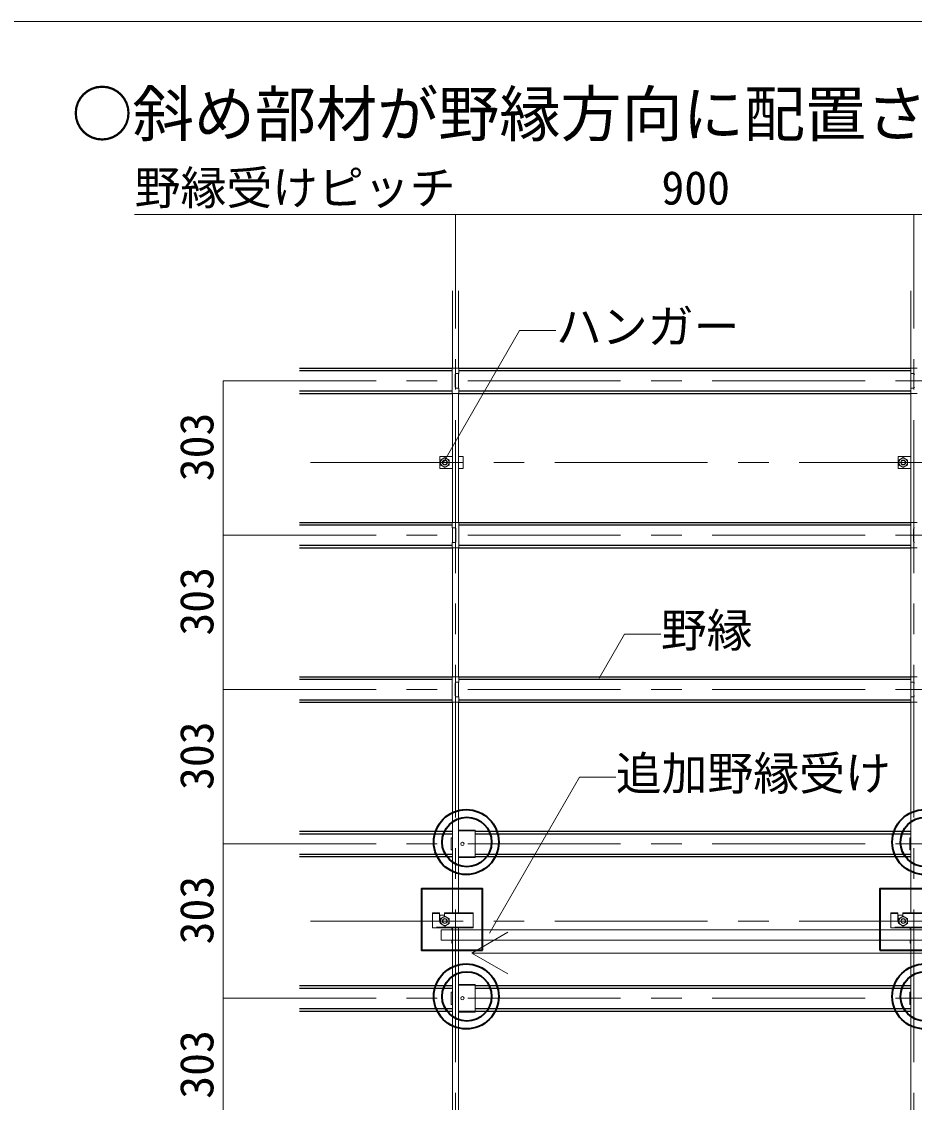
# Model space of a CAD drawing. Units: millimetres on the paper, enlarged 40 times, with parts at other scales. Extents: x -7800 to 7800, y -5387 to 5300.
# Drawn here: x 3739 to 4908, y 1422 to 2836 of the extents above; entities that cross this region are included whole.
import ezdxf
from ezdxf.enums import TextEntityAlignment as Align

# ---------------------------------------------------------------- set-up
doc = ezdxf.new("R2010")
doc.units = ezdxf.units.MM
doc.header["$LTSCALE"] = 40
doc.linetypes.add('CHAIN1', pattern=[8, 5, -1, 1, -1])
doc.linetypes.add('DASHED1', pattern=[1.8, 1.2, -0.6])
for name, color, linetype, lineweight in [('8-0_中心線', 4, 'CHAIN1', 9), ('8-1_吊り材', 7, 'Continuous', 18), ('8-2_野縁受け', 3, 'Continuous', 18), ('8-3_野縁', 2, 'Continuous', 25), ('8-4_ブレース材・補助線', 4, 'Continuous', 9), ('8-5_寸法', 7, 'Continuous', 9), ('8-6_文字', 7, 'Continuous', 18), ('8-A_クリップ', 7, 'Continuous', 18), ('8-B_補強金具・金具・その他', 3, 'Continuous', 18), ('8-C_ビス・アンカーボルト・強調図形', 6, 'Continuous', 35), ('F-3_野縁', 3, 'Continuous', 18)]:
    doc.layers.add(name, color=color, linetype=linetype, lineweight=lineweight)
doc.styles.add('ＭＳ ゴシック', font='')
doc.styles.get('ＭＳ ゴシック').set_extended_font_data('MS Gothic')

msp = doc.modelspace()

# ---------------------------------------------------------------- linework, layer by layer
at = {"layer": '8-0_中心線'}
for p, q in [((4307.22, 834.37), (4307.22, 2583.7)), ((4907.22, 834.37), (4907.22, 2583.7)), ((4003.22, 2366.04), (5697.22, 2366.04)), ((4117.22, 2259.04), (5811.22, 2259.04)), ((4003.22, 2164.04), (5697.22, 2164.04)), ((4003.22, 1962.04), (5697.22, 1962.04)), ((4003.22, 1760.04), (5697.22, 1760.04)), ((4117.22, 1659.04), (5811.22, 1659.04)), ((4003.22, 1558.04), (5697.22, 1558.04))]:
    msp.add_line(p, q, dxfattribs=at)
at = {"layer": '8-1_吊り材'}
for p, q in [((4286.55, 2251.37), (4286.55, 2266.7)), ((4286.55, 2266.7), (4303.22, 2266.7)), ((4317.09, 2266.7), (4311.22, 2266.7)), ((4317.09, 2251.37), (4317.09, 2266.7)), ((4886.55, 2251.37), (4886.55, 2266.7)), ((4886.55, 2266.7), (4903.22, 2266.7)), ((4303.22, 2251.37), (4286.55, 2251.37)), ((4287.55, 2255.77), (4293.22, 2252.49)), ((4293.22, 2252.49), (4298.88, 2255.77)), ((4298.88, 2255.77), (4298.88, 2262.31)), ((4311.22, 2251.37), (4317.09, 2251.37)), ((4903.22, 2251.37), (4886.55, 2251.37)), ((4887.55, 2255.77), (4893.22, 2252.49)), ((4893.22, 2252.49), (4898.88, 2255.77)), ((4898.88, 2255.77), (4898.88, 2262.31)), ((4287.55, 1655.77), (4293.22, 1652.49)), ((4293.22, 1652.49), (4298.88, 1655.77)), ((4298.88, 1655.77), (4298.88, 1662.31)), ((4887.55, 1655.77), (4893.22, 1652.49)), ((4893.22, 1652.49), (4898.88, 1655.77)), ((4898.88, 1655.77), (4898.88, 1662.31))]:
    msp.add_line(p, q, dxfattribs=at)
for points in [[(4287.55, 2255.77), (4287.55, 2262.31), (4293.22, 2265.58), (4298.88, 2262.31)], [(4887.55, 2255.77), (4887.55, 2262.31), (4893.22, 2265.58), (4898.88, 2262.31)], [(4286.55, 1657.58), (4286.55, 1666.7), (4292.88, 1666.7)], [(4287.55, 1655.77), (4287.55, 1662.31), (4293.22, 1665.58), (4298.88, 1662.31)], [(4886.55, 1657.58), (4886.55, 1666.7), (4892.88, 1666.7)], [(4887.55, 1655.77), (4887.55, 1662.31), (4893.22, 1665.58), (4898.88, 1662.31)]]:
    msp.add_lwpolyline(points, dxfattribs=at)
for centre, radius in [((4293.22, 2259.04), 5.67), ((4893.22, 2259.04), 5.67), ((4293.22, 2259.04), 3.18), ((4893.22, 2259.04), 3.18), ((4293.22, 1659.04), 5.67), ((4293.22, 1659.04), 3.18), ((4893.22, 1659.04), 5.67), ((4893.22, 1659.04), 3.18)]:
    msp.add_circle(centre, radius, dxfattribs=at)
at = {"layer": '8-1_吊り材', "linetype": 'DASHED1'}
for centre in [(4293.22, 2259.04), (4893.22, 2259.04), (4293.22, 1659.04), (4893.22, 1659.04)]:
    msp.add_circle(centre, 2.84, dxfattribs=at)
at = {"layer": '8-2_野縁受け'}
for p, q in [((4303.22, 2382.7), (4303.22, 2483.7)), ((4311.22, 2382.7), (4311.22, 2483.7)), ((4903.22, 2382.7), (4903.22, 2483.7)), ((4311.22, 2356.37), (4311.22, 2375.7)), ((4903.22, 2356.37), (4903.22, 2375.7)), ((4303.22, 2180.7), (4303.22, 2349.37)), ((4311.22, 2180.7), (4311.22, 2349.37)), ((4903.22, 2180.7), (4903.22, 2349.37)), ((4303.22, 2154.37), (4303.22, 2173.7)), ((4303.22, 1978.7), (4303.22, 2147.37)), ((4311.22, 1978.7), (4311.22, 2147.37)), ((4903.22, 1978.7), (4903.22, 2147.37)), ((4311.22, 1952.37), (4311.22, 1971.7)), ((4903.22, 1952.37), (4903.22, 1971.7)), ((4303.22, 1776.7), (4303.22, 1945.37)), ((4311.22, 1736.71), (4311.22, 1945.37)), ((4903.22, 1740.1), (4903.22, 1945.37)), ((4303.22, 1669.7), (4303.22, 1781.97)), ((4311.22, 1669.7), (4311.22, 1743.37)), ((4903.22, 1669.7), (4903.22, 1743.37)), ((4303.22, 1538.22), (4303.22, 1650.37)), ((4311.22, 1574.7), (4311.22, 1650.37)), ((4903.22, 1574.7), (4903.22, 1650.37)), ((4311.22, 1372.7), (4311.22, 1579.81)), ((4903.22, 1372.7), (4903.22, 1578.97)), ((4303.22, 1372.7), (4303.22, 1541.37))]:
    msp.add_line(p, q, dxfattribs=at)
at = {"layer": '8-3_野縁'}
for p, q in [((4103.22, 2382.7), (4302.95, 2382.7)), ((4103.22, 2379.37), (4302.95, 2379.37)), ((4311.48, 2382.7), (4902.95, 2382.7)), ((4311.48, 2379.37), (4902.95, 2379.37)), ((4103.22, 2352.7), (4302.95, 2352.7)), ((4103.22, 2349.37), (4302.95, 2349.37)), ((4311.48, 2352.7), (4902.95, 2352.7)), ((4311.48, 2349.37), (4902.95, 2349.37)), ((4103.22, 2180.7), (4302.95, 2180.7)), ((4311.48, 2180.7), (4902.95, 2180.7)), ((4103.22, 2177.37), (4302.95, 2177.37)), ((4311.48, 2177.37), (4902.95, 2177.37)), ((4103.22, 2150.7), (4302.95, 2150.7)), ((4311.48, 2150.7), (4902.95, 2150.7)), ((4103.22, 2147.37), (4302.95, 2147.37)), ((4311.48, 2147.37), (4902.95, 2147.37)), ((4103.22, 1978.7), (4302.95, 1978.7)), ((4103.22, 1975.37), (4302.95, 1975.37)), ((4311.48, 1978.7), (4902.95, 1978.7)), ((4311.48, 1975.37), (4902.95, 1975.37)), ((4103.22, 1948.7), (4302.95, 1948.7)), ((4103.22, 1945.37), (4302.95, 1945.37)), ((4311.48, 1948.7), (4902.95, 1948.7)), ((4311.48, 1945.37), (4902.95, 1945.37)), ((4103.22, 1776.7), (4303.22, 1776.7)), ((4103.22, 1773.37), (4303.22, 1773.37)), ((4333.06, 1776.7), (4903.22, 1776.7)), ((4333.06, 1773.37), (4903.22, 1773.37)), ((4103.22, 1746.7), (4303.22, 1746.7)), ((4103.22, 1743.37), (4303.22, 1743.37)), ((4333.06, 1746.7), (4903.22, 1746.7)), ((4333.06, 1743.37), (4903.22, 1743.37)), ((4103.22, 1574.7), (4303.22, 1574.7)), ((4103.22, 1571.37), (4303.22, 1571.37)), ((4333.06, 1574.7), (4903.22, 1574.7)), ((4333.06, 1571.37), (4903.22, 1571.37)), ((4103.22, 1544.7), (4303.22, 1544.7)), ((4333.06, 1544.7), (4903.22, 1544.7)), ((4103.22, 1541.37), (4303.22, 1541.37)), ((4333.06, 1541.37), (4903.22, 1541.37))]:
    msp.add_line(p, q, dxfattribs=at)
at = {"layer": '8-4_ブレース材・補助線'}
for p, q in [((4288.22, 1647.37), (4288.22, 1634.04)), ((4288.22, 1647.37), (5495.55, 1647.37)), ((4328.59, 1617.18), (4375.66, 1644.36)), ((4288.22, 1634.04), (5495.55, 1634.04)), ((4328.59, 1617.18), (4375.5, 1590.1)), ((4328.59, 1617.18), (5510.16, 1617.18))]:
    msp.add_line(p, q, dxfattribs=at)
at = {"layer": '8-5_寸法', "color": 4}
for p, q in [((3887.22, 2583.7), (4907.22, 2583.7)), ((4907.22, 2583.7), (5507.22, 2583.7)), ((4003.22, 2164.04), (4003.22, 2366.04)), ((4003.22, 1962.04), (4003.22, 2164.04)), ((4003.22, 1760.04), (4003.22, 1962.04)), ((4003.22, 1558.04), (4003.22, 1760.04)), ((4003.22, 1356.04), (4003.22, 1558.04))]:
    msp.add_line(p, q, dxfattribs=at)
at = {"layer": '8-6_文字'}
for p, q in [((4391.16, 2431.77), (4292.06, 2260.12)), ((4391.16, 2431.77), (4438.68, 2431.77)), ((4528.48, 2034.43), (4495.14, 1976.7)), ((4528.48, 2034.43), (4575.99, 2034.43)), ((4469.44, 1847.14), (4351.82, 1643.41)), ((4469.44, 1847.14), (4516.96, 1847.14))]:
    msp.add_line(p, q, dxfattribs=at)
at = {"layer": '8-A_クリップ'}
for p, q in [((4302.95, 2382.7), (4311.48, 2382.7)), ((4302.95, 2382.7), (4302.95, 2349.37)), ((4311.48, 2382.7), (4311.48, 2375.7)), ((4902.95, 2382.7), (4902.95, 2375.7)), ((4911.48, 2382.7), (4902.95, 2382.7)), ((4306.62, 2374.37), (4306.62, 2357.7)), ((4307.95, 2375.7), (4311.48, 2375.7)), ((4906.48, 2375.7), (4902.95, 2375.7)), ((4302.95, 2349.37), (4311.48, 2349.37)), ((4307.95, 2356.37), (4311.48, 2356.37)), ((4311.48, 2349.37), (4311.48, 2356.37)), ((4906.48, 2356.37), (4902.95, 2356.37)), ((4902.95, 2349.37), (4902.95, 2356.37)), ((4911.48, 2349.37), (4902.95, 2349.37)), ((4302.95, 2180.7), (4302.95, 2173.7)), ((4311.48, 2180.7), (4302.95, 2180.7)), ((4311.48, 2147.37), (4311.48, 2180.7)), ((4902.95, 2180.7), (4911.48, 2180.7)), ((4902.95, 2180.7), (4902.95, 2147.37)), ((4306.48, 2173.7), (4302.95, 2173.7)), ((4307.82, 2155.7), (4307.82, 2172.37)), ((4906.62, 2172.37), (4906.62, 2155.7)), ((4306.48, 2154.37), (4302.95, 2154.37)), ((4302.95, 2147.37), (4302.95, 2154.37)), ((4311.48, 2147.37), (4302.95, 2147.37)), ((4902.95, 2147.37), (4911.48, 2147.37)), ((4302.95, 1978.7), (4311.48, 1978.7)), ((4302.95, 1978.7), (4302.95, 1945.37)), ((4306.62, 1970.37), (4306.62, 1953.7)), ((4307.95, 1971.7), (4311.48, 1971.7)), ((4311.48, 1978.7), (4311.48, 1971.7)), ((4902.95, 1978.7), (4902.95, 1971.7)), ((4911.48, 1978.7), (4902.95, 1978.7)), ((4906.48, 1971.7), (4902.95, 1971.7)), ((4307.95, 1952.37), (4311.48, 1952.37)), ((4311.48, 1945.37), (4311.48, 1952.37)), ((4906.48, 1952.37), (4902.95, 1952.37)), ((4902.95, 1945.37), (4902.95, 1952.37)), ((4302.95, 1945.37), (4311.48, 1945.37)), ((4911.48, 1945.37), (4902.95, 1945.37)), ((4301.68, 1768.04), (4303.22, 1768.04)), ((4901.68, 1768.04), (4903.22, 1768.04)), ((4901.68, 1752.04), (4901.68, 1768.04)), ((4303.22, 1752.04), (4301.68, 1752.04)), ((4903.22, 1752.04), (4901.68, 1752.04)), ((4301.68, 1566.04), (4303.22, 1566.04)), ((4301.68, 1550.04), (4301.68, 1566.04)), ((4901.68, 1566.04), (4903.22, 1566.04)), ((4901.68, 1550.04), (4901.68, 1566.04)), ((4303.22, 1550.04), (4301.68, 1550.04)), ((4903.22, 1550.04), (4901.68, 1550.04))]:
    msp.add_line(p, q, dxfattribs=at)
msp.add_lwpolyline([(4301.68, 1752.04), (4301.68, 1764.6), (4301.68, 1768.04)], dxfattribs=at)
for centre in [(4316.22, 1760.04), (4316.22, 1558.04)]:
    msp.add_circle(centre, 2.17, dxfattribs=at)
for centre, start, end in [((4307.95, 2374.37), 90, 180), ((4906.48, 2374.37), 0, 90), ((4307.95, 2357.7), 180, 270), ((4906.48, 2357.7), 270, 0), ((4306.48, 2172.37), 0, 90), ((4907.95, 2172.37), 90, 180), ((4306.48, 2155.7), 270, 0), ((4907.95, 2155.7), 180, 270), ((4307.95, 1970.37), 90, 180), ((4906.48, 1970.37), 0, 90), ((4307.95, 1953.7), 180, 270), ((4906.48, 1953.7), 270, 0)]:
    msp.add_arc(centre, 1.33, start, end, dxfattribs=at)
at = {"layer": '8-B_補強金具・金具・その他'}
for p, q in [((4311.22, 1778.04), (4333.06, 1778.04)), ((4333.06, 1742.04), (4333.06, 1778.04)), ((4311.22, 1742.04), (4333.06, 1742.04)), ((4276.88, 1669.7), (4276.88, 1650.37)), ((4286.22, 1669.7), (4276.88, 1669.7)), ((4286.22, 1659.04), (4286.22, 1669.7)), ((4330.22, 1669.7), (4292.88, 1669.7)), ((4292.88, 1665.39), (4292.88, 1669.7)), ((4330.22, 1669.7), (4330.22, 1657.04)), ((4876.88, 1669.7), (4876.88, 1650.37)), ((4886.22, 1669.7), (4876.88, 1669.7)), ((4886.22, 1659.04), (4886.22, 1669.7)), ((4930.22, 1669.7), (4892.88, 1669.7)), ((4892.88, 1665.39), (4892.88, 1669.7)), ((4330.22, 1657.04), (4330.22, 1650.37)), ((4301.62, 1650.37), (4276.88, 1650.37)), ((4301.62, 1650.37), (4330.22, 1650.37)), ((4302.42, 1649.57), (4302.42, 1647.37)), ((4303.22, 1649.59), (4303.22, 1647.37)), ((4901.62, 1650.37), (4876.88, 1650.37)), ((4901.62, 1650.37), (4930.22, 1650.37)), ((4902.42, 1649.57), (4902.42, 1647.37)), ((4903.22, 1649.59), (4903.22, 1647.37)), ((4302.42, 1634.04), (4302.42, 1630.04)), ((4302.42, 1630.04), (4303.22, 1630.04)), ((4303.22, 1634.04), (4303.22, 1630.04)), ((4902.42, 1634.04), (4902.42, 1630.04)), ((4902.42, 1630.04), (4903.22, 1630.04)), ((4903.22, 1634.04), (4903.22, 1630.04)), ((4311.22, 1576.04), (4333.06, 1576.04)), ((4333.06, 1540.04), (4333.06, 1576.04)), ((4311.22, 1540.04), (4333.06, 1540.04))]:
    msp.add_line(p, q, dxfattribs=at)
at = {"layer": '8-B_補強金具・金具・その他', "linetype": 'DASHED1'}
for p, q in [((4311.22, 1776.97), (4333.06, 1776.97)), ((4311.22, 1743.1), (4333.06, 1743.1)), ((4286.22, 1668.9), (4276.88, 1668.9)), ((4330.22, 1668.9), (4292.88, 1668.9)), ((4886.22, 1668.9), (4876.88, 1668.9)), ((4930.22, 1668.9), (4892.88, 1668.9)), ((4330.22, 1651.17), (4276.88, 1651.17)), ((4930.22, 1651.17), (4876.88, 1651.17)), ((4311.22, 1574.97), (4333.06, 1574.97)), ((4311.22, 1541.1), (4333.06, 1541.1))]:
    msp.add_line(p, q, dxfattribs=at)
at = {"layer": '8-B_補強金具・金具・その他'}
for centre, radius, start, end in [((4289.55, 1659.04), 3.33, 180, 233.1301), ((4889.55, 1659.04), 3.33, 180, 233.1301), ((4301.62, 1649.57), 0.8, 0, 90), ((4301.62, 1649.57), 1.6, 0, 30), ((4901.62, 1649.57), 0.8, 0, 90), ((4901.62, 1649.57), 1.6, 0, 30)]:
    msp.add_arc(centre, radius, start, end, dxfattribs=at)
at = {"layer": '8-B_補強金具・金具・その他', "linetype": 'DASHED1'}
for centre in [(4301.62, 1649.57), (4901.62, 1649.57)]:
    msp.add_arc(centre, 1.6, 30, 90, dxfattribs=at)
at = {"layer": '8-C_ビス・アンカーボルト・強調図形'}
for points in [[(4342.7, 1621.18), (4342.7, 1701.18), (4262.7, 1701.18), (4262.7, 1621.18)], [(4862.7, 1621.18), (4942.7, 1621.18), (4942.7, 1701.18), (4862.7, 1701.18)]]:
    msp.add_lwpolyline(points, close=True, dxfattribs=at)
for centre, radius in [((4321.32, 1762.44), 42.53), ((4921.32, 1762.44), 42.53), ((4322.05, 1762.44), 32.35), ((4922.05, 1762.44), 32.35), ((4321.32, 1560.44), 42.53), ((4921.32, 1560.44), 42.53), ((4322.05, 1560.44), 32.35), ((4922.05, 1560.44), 32.35)]:
    msp.add_circle(centre, radius, dxfattribs=at)
at = {"layer": 'F-3_野縁'}
msp.add_line((80, 2835.94), (7640, 2835.94), dxfattribs=at)

# ---------------------------------------------------------------- texts
at = {"layer": '8-5_寸法', "style": 'ＭＳ ゴシック'}
for s, p in [('野縁受けピッチ', (3887.22, 2583.37)), ('900', (4576.72, 2583.37))]:
    msp.add_text(s, height=43.99, dxfattribs=at).set_placement(p, align=Align.BOTTOM_LEFT)
for p in [(4003.55, 2234.54), (4003.55, 2032.54), (4003.55, 1830.54), (4003.55, 1628.54), (4003.55, 1426.54)]:
    msp.add_text('303', height=43.99, rotation=90, dxfattribs=at).set_placement(p, align=Align.BOTTOM_LEFT)
at = {"layer": '8-6_文字', "color": 3, "style": 'ＭＳ ゴシック'}
msp.add_text('○斜め部材が野縁方向に配置される場合', height=58.65, dxfattribs=at).set_placement((3804.66, 2668.25), align=Align.BOTTOM_LEFT)
at = {"layer": '8-6_文字', "style": 'ＭＳ ゴシック'}
for s, p in [('ハンガー', (4438.68, 2401.77)), ('野縁', (4575.99, 2004.43)), ('追加野縁受け', (4516.96, 1817.14))]:
    msp.add_text(s, height=43.99, dxfattribs=at).set_placement(p, align=Align.BOTTOM_LEFT)

doc.saveas('drawing.dxf')
